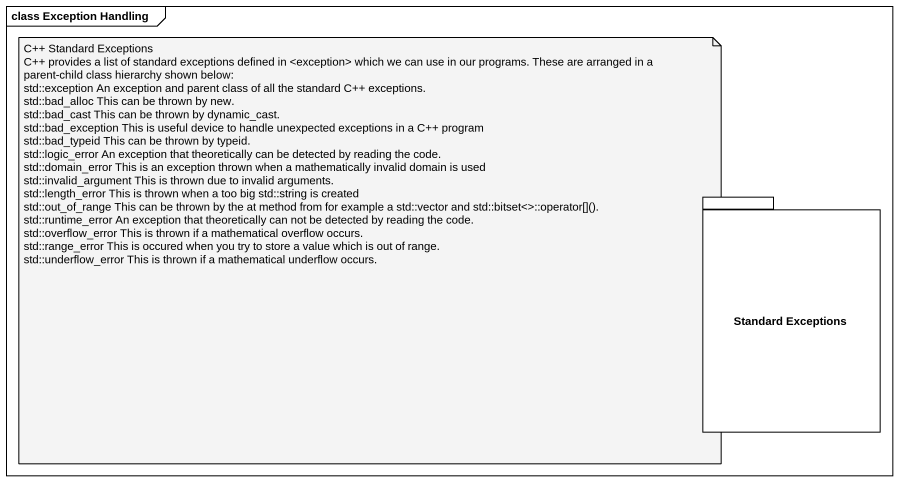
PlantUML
@startuml
mainframe class Exception Handling
package "Standard Exceptions" as Standard_Exceptions {
}
note as N1
  C++ Standard Exceptions
  C++ provides a list of standard exceptions defined in <exception> which we can use in our programs. These are arranged in a parent-child class hierarchy shown below:
  std::exception An exception and parent class of all the standard C++ exceptions.
  std::bad_alloc This can be thrown by new.
  std::bad_cast This can be thrown by dynamic_cast.
  std::bad_exception This is useful device to handle unexpected exceptions in a C++ program
  std::bad_typeid This can be thrown by typeid.
  std::logic_error An exception that theoretically can be detected by reading the code.
  std::domain_error This is an exception thrown when a mathematically invalid domain is used
  std::invalid_argument This is thrown due to invalid arguments.
  std::length_error This is thrown when a too big std::string is created
  std::out_of_range This can be thrown by the at method from for example a std::vector and std::bitset<>::operator[]().
  std::runtime_error An exception that theoretically can not be detected by reading the code.
  std::overflow_error This is thrown if a mathematical overflow occurs.
  std::range_error This is occured when you try to store a value which is out of range.
  std::underflow_error This is thrown if a mathematical underflow occurs.
end note
@enduml
